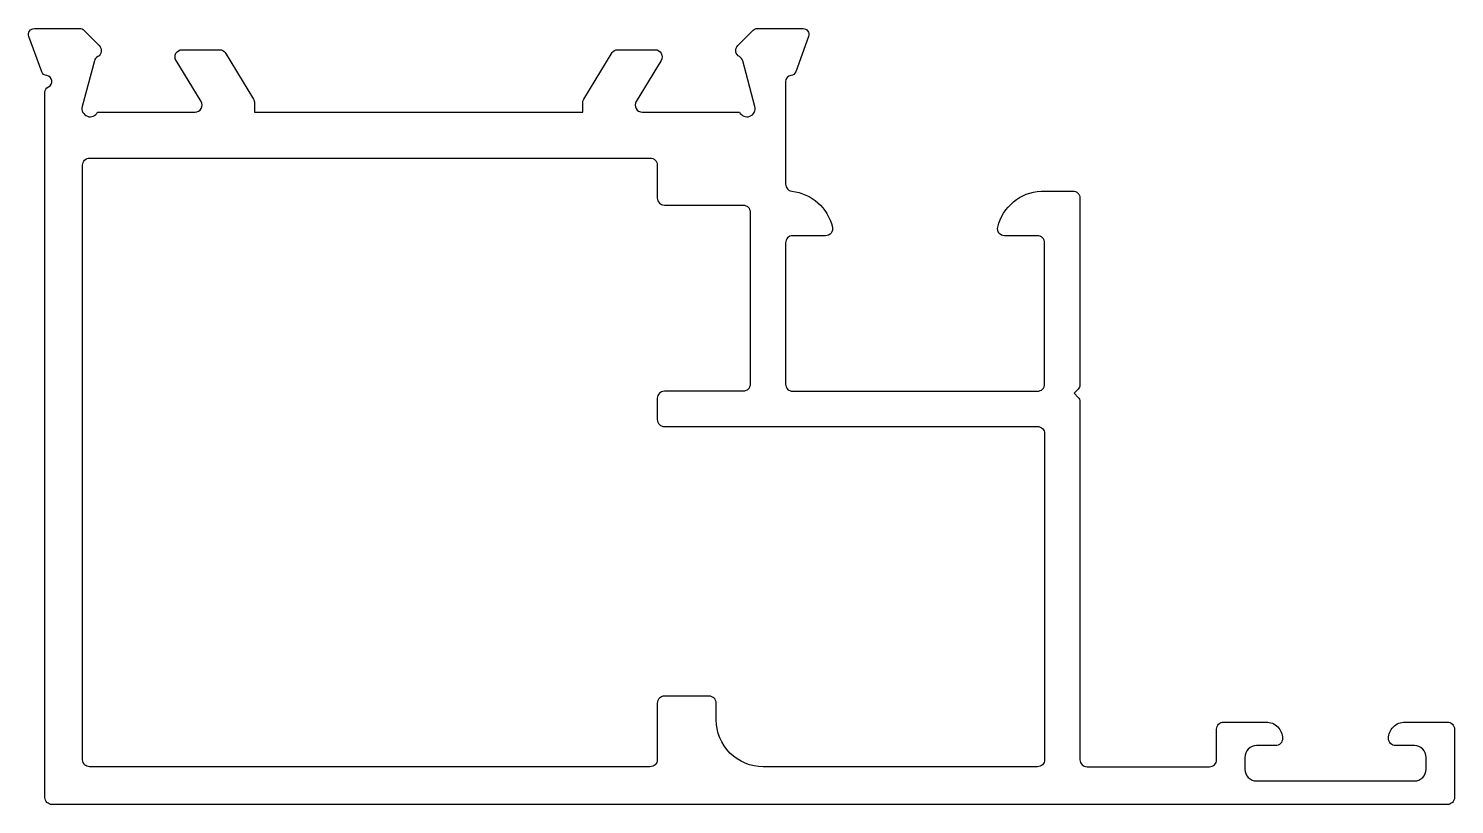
# Model space of a CAD drawing. Extents: x 476.2 to 536.8, y 816.2 to 849.2.
import ezdxf

# ---------------------------------------------------------------- set-up
doc = ezdxf.new("R2010")
doc.units = 0
doc.layers.get('0').update_dxf_attribs({"linetype": 'CONTINUOUS'})

msp = doc.modelspace()

# ---------------------------------------------------------------- linework, layer by layer
for points in [[(476.261, 848.857, -0.520567), (476.496, 849.193), (478.423, 849.193, -0.198912), (478.6, 849.119), (479.249, 848.471, -0.495226), (479.185, 847.998, 0.200652), (479.043, 847.814), (478.526, 845.883, 0.91331), (479.18, 845.643), (483.316, 845.643, 0.585524), (483.572, 846.099), (482.511, 847.836, -0.585524), (482.767, 848.293), (484.377, 848.293, -0.261413), (484.591, 848.173), (485.797, 846.197, -0.137872), (485.833, 846.067), (485.833, 845.646), (499.783, 845.646), (499.783, 846.067, -0.137872), (499.82, 846.197), (501.026, 848.173, -0.261413), (501.239, 848.293), (502.849, 848.293, -0.585524), (503.105, 847.836), (502.045, 846.099, 0.585524), (502.301, 845.643), (506.432, 845.643, 0.91331), (507.086, 845.883), (506.568, 847.814, 0.200652), (506.427, 847.998, -0.495226), (506.363, 848.471), (507.012, 849.119, -0.198912), (507.189, 849.193), (509.13, 849.193, -0.520567), (509.365, 848.857), (508.818, 847.355, -0.287078), (508.609, 847.191, 0.384217), (508.385, 846.943), (508.385, 842.58, 0.381927), (508.652, 842.282, -0.315217), (510.377, 840.763, -0.485735), (510.085, 840.392), (508.685, 840.392, 0.414214), (508.385, 840.092), (508.385, 834.092, 0.414214), (508.685, 833.792), (519.085, 833.792, 0.414214), (519.385, 834.092), (519.385, 840.092, 0.414214), (519.085, 840.392), (517.685, 840.392, -0.485622), (517.394, 840.763, -0.331775), (519.234, 842.289), (520.585, 842.289, -0.414214), (520.885, 841.989), (520.885, 834.059, -0.198912), (520.812, 833.882), (520.635, 833.705), (520.812, 833.529, -0.198912), (520.885, 833.352), (520.885, 818.143, 0.414214), (521.185, 817.843), (526.385, 817.843, 0.414214), (526.685, 818.143), (526.685, 819.443, -0.414214), (526.985, 819.743), (528.785, 819.743, -0.414214), (529.485, 819.043), (529.485, 819.043, -0.414214), (529.185, 818.743), (528.385, 818.743, 0.414214), (527.885, 818.243), (527.885, 817.743, 0.414214), (528.385, 817.243), (535.085, 817.243, 0.414214), (535.585, 817.743), (535.585, 818.243, 0.414214), (535.085, 818.743), (534.285, 818.743, -0.414214), (533.985, 819.043), (533.985, 819.043, -0.414214), (534.685, 819.743), (536.485, 819.743, -0.414214), (536.785, 819.443), (536.785, 816.543, -0.414214), (536.485, 816.243), (477.241, 816.243, -0.414214), (476.941, 816.543), (476.941, 846.484, -0.298217), (477.091, 846.714, 0.770746), (477.017, 847.191, -0.287078), (476.808, 847.355)], [(503.241, 841.693), (506.585, 841.693, -0.414214), (506.885, 841.393), (506.885, 834.092, -0.414214), (506.585, 833.792), (503.241, 833.792, 0.414214), (502.941, 833.492), (502.941, 832.592, 0.414214), (503.241, 832.292), (519.085, 832.292, -0.414214), (519.385, 831.992), (519.385, 818.143, -0.414214), (519.085, 817.843), (507.441, 817.843, -0.414214), (505.441, 819.843), (505.441, 820.543, 0.414214), (505.141, 820.843), (503.241, 820.843, 0.414214), (502.941, 820.543), (502.941, 818.143, -0.414214), (502.641, 817.843), (478.841, 817.843, -0.414214), (478.541, 818.143), (478.541, 843.393, -0.414214), (478.841, 843.693), (502.641, 843.693, -0.414214), (502.941, 843.393), (502.941, 841.993, 0.414214)]]:
    msp.add_lwpolyline(points, format="xyb", close=True)

doc.saveas('drawing.dxf')
